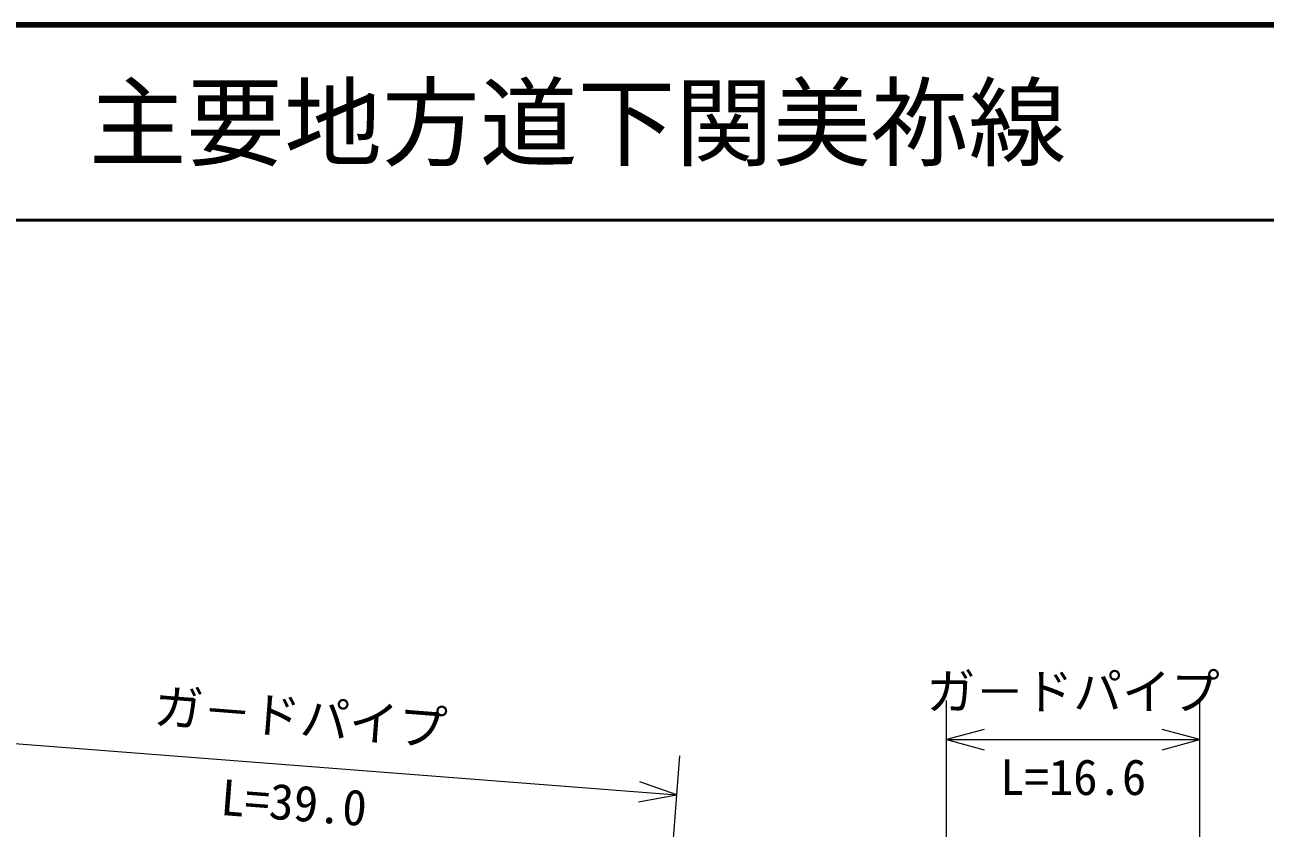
# Model space of a CAD drawing. Units: millimetres, scale not verified. Extents: x 40000 to 680000, y 20000 to 380000.
# Drawn here: x 213462 to 276912, y 338904 to 380000 of the extents above; entities that cross this region are included whole.
import ezdxf
from ezdxf.enums import TextEntityAlignment as Align

# ---------------------------------------------------------------- set-up
doc = ezdxf.new("R2010")
doc.units = ezdxf.units.MM
doc.header["$LTSCALE"] = 1000
for name, color, linetype, lineweight in [('M-STR-HTXT', 7, 'Continuous', 13), ('M-TTL', 2, 'Continuous', 140), ('M-TTL-LINE', 7, 'Continuous', 50)]:
    doc.layers.add(name, color=color, linetype=linetype, lineweight=lineweight)
doc.layers.add('M-TTL-TXT', color=7, linetype='Continuous')
doc.styles.add('@ＭＳ ゴシック', font='')
doc.styles.add('ＭＳ ゴシック', font='')
doc.styles.get('@ＭＳ ゴシック').set_extended_font_data('@MS Gothic')
doc.styles.get('ＭＳ ゴシック').set_extended_font_data('MS Gothic')

msp = doc.modelspace()

# ---------------------------------------------------------------- linework, layer by layer
at = {"layer": 'M-STR-HTXT'}
for p, q in [((260608, 314434), (260608, 345434)), ((273572, 306587), (273572, 345434)), ((262540, 343952), (260608, 343434)), ((273572, 343434), (271640, 343952)), ((207932, 343633), (246814, 340610)), ((260608, 343434), (273572, 343434)), ((260608, 343434), (262540, 342916)), ((271640, 342916), (273572, 343434)), ((244567, 311697), (246969, 342604)), ((246814, 340610), (244928, 341276)), ((244848, 340244), (246814, 340610))]:
    msp.add_line(p, q, dxfattribs=at)
at = {"layer": 'M-TTL'}
msp.add_line((680000, 380000), (40000, 380000), dxfattribs=at)
at = {"layer": 'M-TTL-LINE'}
msp.add_line((40000, 370000), (680000, 370000), dxfattribs=at)

# ---------------------------------------------------------------- texts
at = {"layer": 'M-STR-HTXT', "style": 'ＭＳ ゴシック'}
msp.add_text('ガ－ドパイプ', height=1833, dxfattribs=at).set_placement((267090, 344434), align=Align.BOTTOM_CENTER)
msp.add_text('ガ－ドパイプ', height=1833, rotation=355.555, dxfattribs=at).set_placement((227451, 343118), align=Align.BOTTOM_CENTER)
at = {"layer": 'M-STR-HTXT', "style": '@ＭＳ ゴシック'}
msp.add_text('L=16.6', height=1833, dxfattribs=at).set_placement((267090, 342434), align=Align.TOP_CENTER)
msp.add_text('L=39.0', height=1833, rotation=355.555, dxfattribs=at).set_placement((227296, 341124), align=Align.TOP_CENTER)
at = {"layer": 'M-TTL-TXT', "style": 'ＭＳ ゴシック'}
msp.add_text('主要地方道下関美祢線', height=3666, dxfattribs=at).set_placement((216734, 375000), align=Align.MIDDLE_LEFT)

doc.saveas('drawing.dxf')
